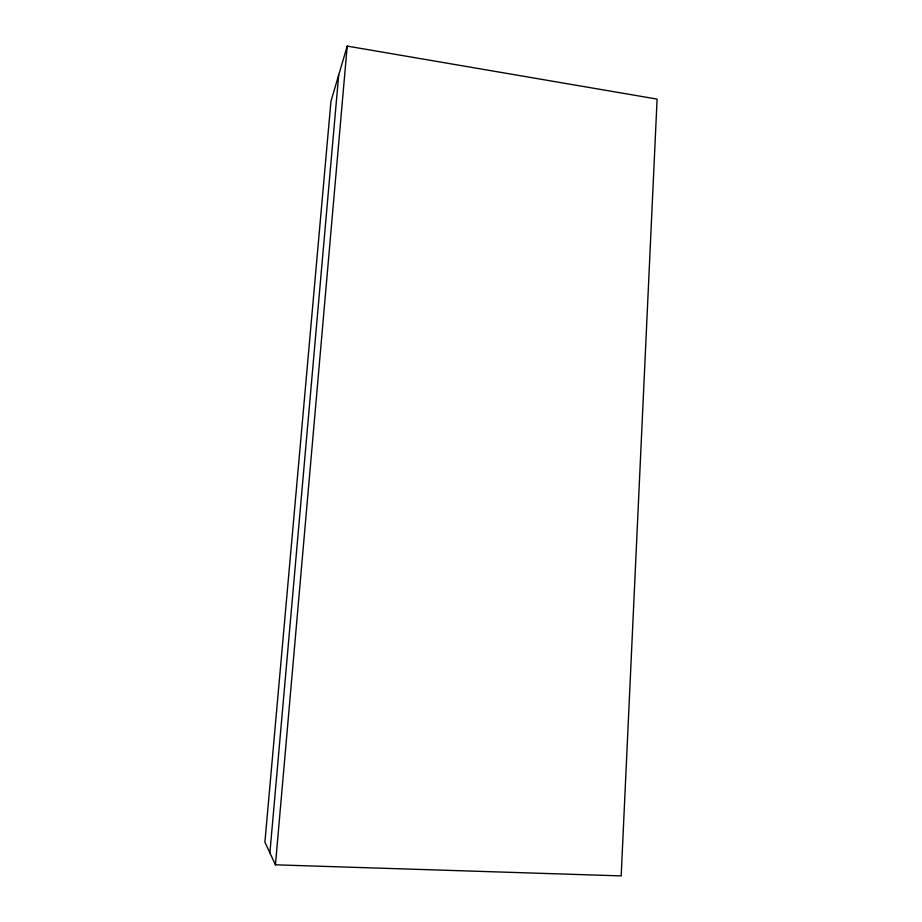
<?xml version="1.0" encoding="UTF-8"?>
<svg xmlns="http://www.w3.org/2000/svg" width="922" height="922" viewBox="0 0 922 922"><rect width="100%" height="100%" fill="white"/><g stroke="black" fill="none" stroke-linecap="round" stroke-linejoin="round"><path stroke-width="1.38" d="M275.436 864.813L347.214 46.1L657.098 99.103L621.174 875.9L275.436 864.813L264.902 842.155L330.963 101.259L347.214 46.1M269.892 852.885L338.697 75.016"/></g></svg>
